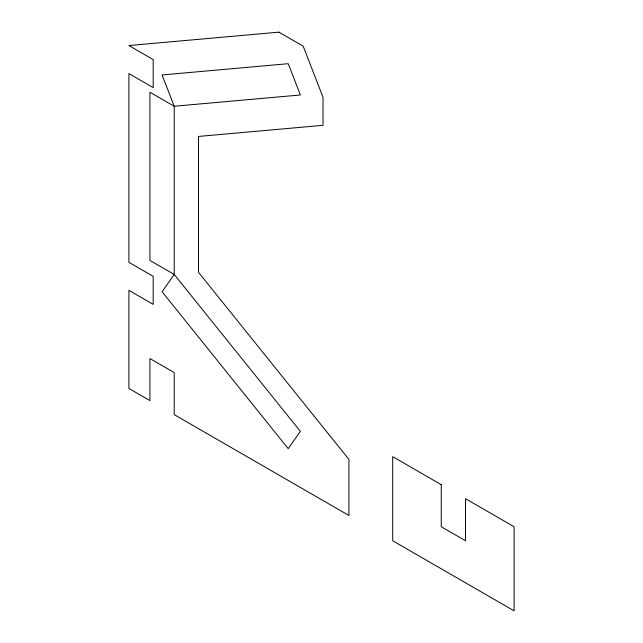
<?xml version="1.0" encoding="UTF-8"?>
<svg xmlns="http://www.w3.org/2000/svg" width="643" height="643" viewBox="0 0 643 643"><rect width="100%" height="100%" fill="white"/><g stroke="black" fill="none" stroke-linecap="round" stroke-linejoin="round"><path stroke-width="0.96" d="M174.213 274.448L162.076 291.721L288.225 448.661L300.369 431.389L174.213 274.448L149.932 260.431L149.932 92.23L174.213 106.248L300.369 94.979L288.225 63.689L162.076 74.958L174.213 106.248L174.213 274.448M278.901 32.15L128.905 45.549L153.187 59.566L153.187 87.601L128.905 73.583L128.905 262.312L153.187 276.329L153.187 304.364L128.905 290.347L128.905 388.468L149.932 400.605L149.932 358.553L174.213 372.57L174.213 414.622L348.924 515.493L348.924 459.423L198.494 272.278L198.494 136.445L323.019 125.321L323.019 97.286L303.183 46.167L278.901 32.15M441.259 484.693L392.696 456.659L392.696 540.763L514.095 610.85L514.095 526.746L465.532 498.711L465.532 540.763L441.259 526.746L441.259 484.693"/></g></svg>
